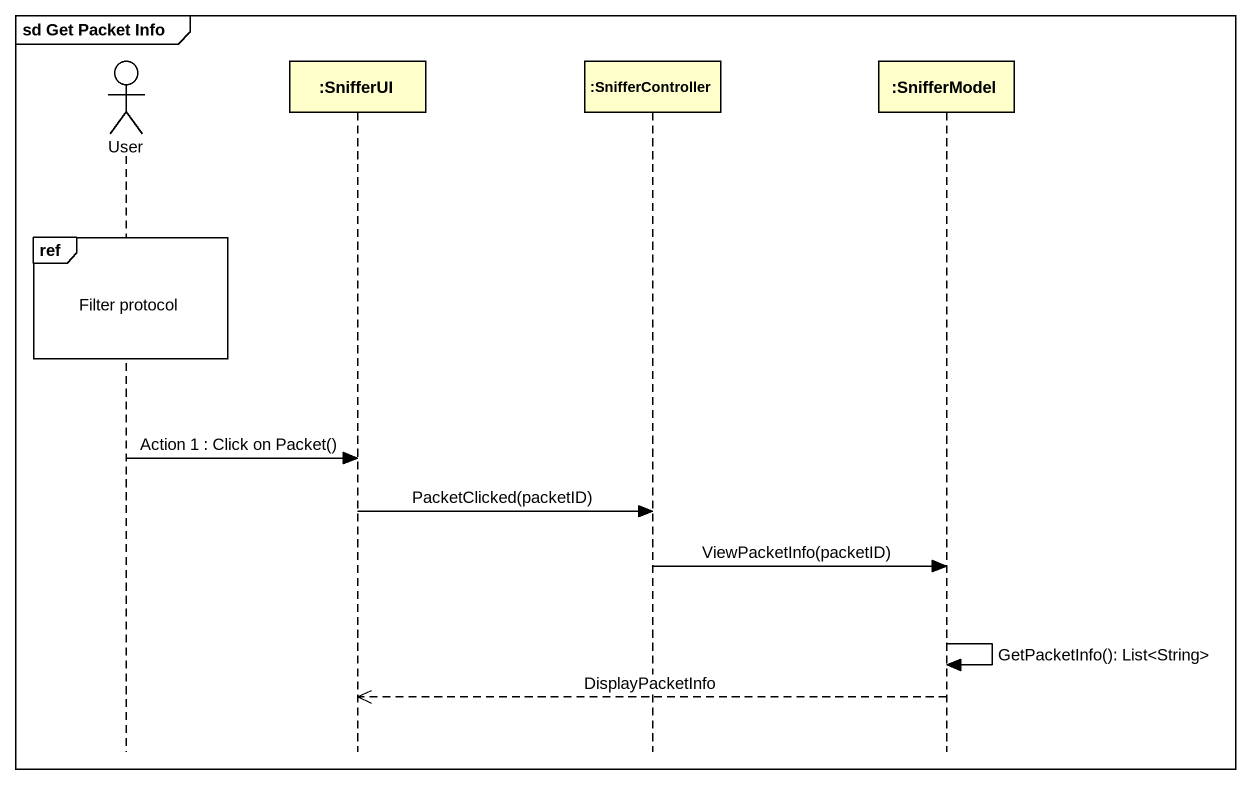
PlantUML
@startuml
mainframe sd Get Packet Info
hide footbox
actor User
participant ":SnifferUI" as SnifferUI
participant ":SnifferController" as SnifferController
participant ":SnifferModel" as SnifferModel

ref over User : Filter protocol
User -> SnifferUI : Action 1 : Click on Packet()
SnifferUI -> SnifferController : PacketClicked(packetID)
SnifferController -> SnifferModel : ViewPacketInfo(packetID)
SnifferModel -> SnifferModel : GetPacketInfo(): List<String>
SnifferModel -->> SnifferUI : DisplayPacketInfo
@enduml
